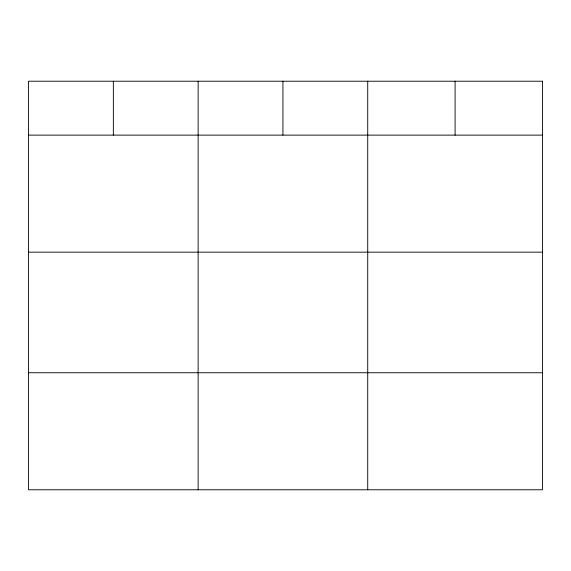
<?xml version="1.0" encoding="UTF-8"?>
<svg xmlns="http://www.w3.org/2000/svg" width="571" height="571" viewBox="0 0 571 571"><rect width="100%" height="100%" fill="white"/><g stroke="black" fill="none" stroke-linecap="round" stroke-linejoin="round"><path stroke-width="0.86" d="M28.55 135.127L542.45 135.127M28.55 252.161L542.45 252.161M28.55 372.749L542.45 372.749M455.087 81.218L455.087 135.127M367.724 81.218L367.724 489.782M282.93 81.218L282.93 135.127M198.137 81.218L198.137 489.782M113.344 81.218L113.344 135.127M542.45 81.218L28.55 81.218L28.55 489.782L542.45 489.782L542.45 81.218"/></g></svg>
